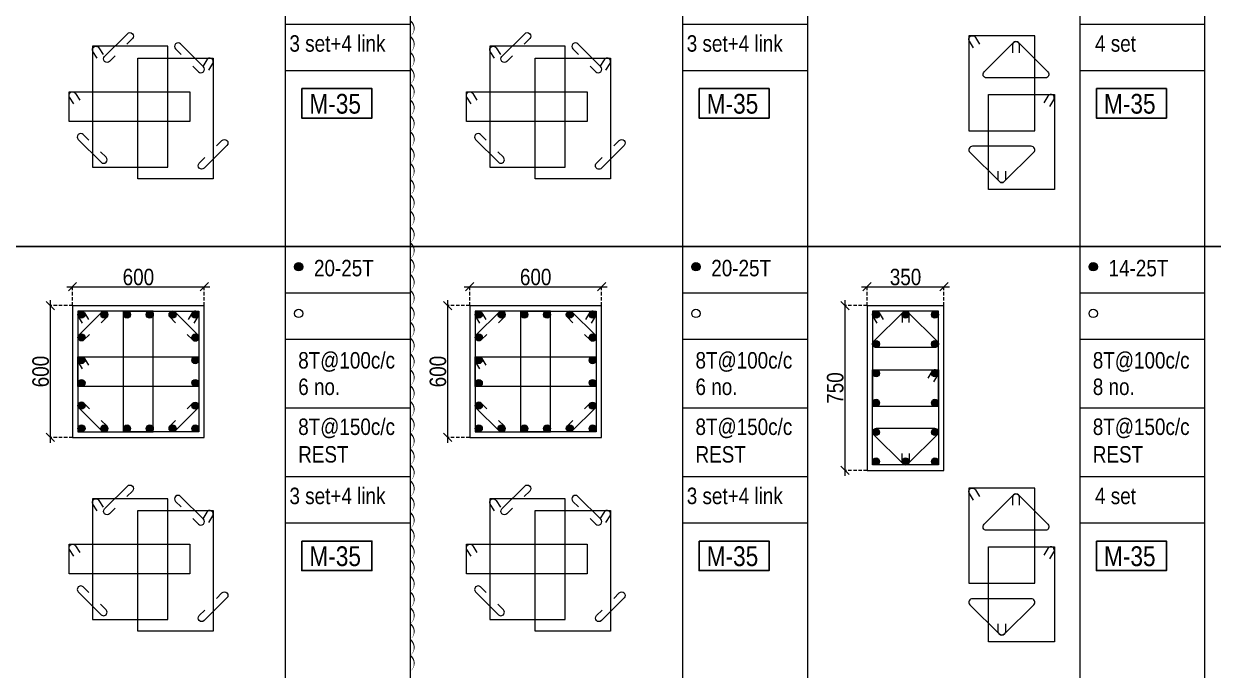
# Model space of a CAD drawing. Header units: millimetres. Extents: x 1112055 to 3390982, y -148532 to 766891.
# Drawn here: x 2265539 to 2287195, y 652260 to 664033 of the extents above; entities that cross this region are included whole.
import ezdxf
from ezdxf.enums import TextEntityAlignment as Align

# ---------------------------------------------------------------- set-up
doc = ezdxf.new("R2010")
doc.units = ezdxf.units.MM
doc.header["$PDMODE"] = 35
doc.header["$PDSIZE"] = -25
doc.linetypes.add('DASHED2', pattern=[0.375, 0.25, -0.125])
doc.linetypes.add('Hidden', pattern=[9.525, 6.35, -3.175])
for name, color, linetype, lineweight in [('B COL. SIZE DIM', 220, 'Continuous', 25), ('B COLSCH', 204, 'Continuous', 20), ('B COLUMN', 1, 'Hidden', 9), ('B P.C.C', 251, 'Continuous', 0), ('B STEEL', 34, 'Continuous', 15)]:
    doc.layers.add(name, color=color, linetype=linetype, lineweight=lineweight)
doc.layers.add('B TEXT', color=7, linetype='Continuous')
doc.styles.add('dim inside', font='romans.shx', dxfattribs={"width": 0.8, "height": 125})
doc.styles.add('SWINC', font='swissc.ttf')
doc.dimstyles.new('dim inside', dxfattribs={"dimtxt": 125, "dimasz": 100, "dimexe": 0, "dimexo": 0, "dimgap": 10, "dimtad": 0, "dimdec": 0, "dimzin": 0, "dimdsep": 46, "dimtxsty": 'dim inside', "dimblk": 'SMALL', "dimcen": 0.09, "dimadec": 0, "dimazin": 0, "dimtfac": 1, "dimtdec": 0, "dimtofl": 0, "dimtmove": 0, "dimatfit": 3, "dimfxl": 1, "dimtolj": 1, "dimtzin": 0, "dimarcsym": 2})

# ---------------------------------------------------------------- blocks, each defined once
blk = doc.blocks.new('_Oblique')
at = {"color": 0, "linetype": 'ByBlock', "lineweight": -2}
blk.add_line((-0.5, -0.5), (0.5, 0.5), dxfattribs=at)
blk = doc.blocks.new('*D3214')
at = {"layer": 'B COL. SIZE DIM', "color": 250, "lineweight": 9, "ltscale": 250, "transparency": 16777216}
blk.add_line((2273559, 659244), (2276159, 659244), dxfattribs=at)
at = {"layer": 'B COL. SIZE DIM', "color": 250, "linetype": 'DASHED2', "lineweight": 9, "ltscale": 250, "transparency": 16777216}
for p, q in [((2273659, 658899), (2273659, 659244)), ((2276059, 658899), (2276059, 659244))]:
    blk.add_line(p, q, dxfattribs=at)
at = {"layer": 'Defpoints', "color": 0, "transparency": 16777216}
for p in [(2276059, 659244), (2273659, 658899), (2276059, 658899)]:
    blk.add_point(p, dxfattribs=at)
at = {"layer": 'B COL. SIZE DIM', "color": 250, "lineweight": 9, "transparency": 16777216, "xscale": 150, "yscale": 150, "zscale": 150, "rotation": 180}
blk.add_blockref('_Oblique', (2273659, 659244), dxfattribs=at)
at = {"layer": 'B COL. SIZE DIM', "color": 250, "lineweight": 9, "transparency": 16777216, "xscale": 150, "yscale": 150, "zscale": 150}
blk.add_blockref('_Oblique', (2276059, 659244), dxfattribs=at)
at = {"layer": 'B COL. SIZE DIM', "color": 6, "transparency": 16777216, "insert": (2274859, 659419), "char_height": 300, "attachment_point": 5, "style": 'SWINC'}
blk.add_mtext('\\A1;600', dxfattribs=at)
blk = doc.blocks.new('*D3215')
at = {"layer": 'B COL. SIZE DIM', "color": 250, "lineweight": 9, "ltscale": 250, "transparency": 16777216}
blk.add_line((2273256, 658999), (2273256, 656399), dxfattribs=at)
at = {"layer": 'B COL. SIZE DIM', "color": 250, "linetype": 'DASHED2', "lineweight": 9, "ltscale": 250, "transparency": 16777216}
for p, q in [((2273659, 658899), (2273256, 658899)), ((2273659, 656499), (2273256, 656499))]:
    blk.add_line(p, q, dxfattribs=at)
at = {"layer": 'Defpoints', "color": 0, "transparency": 16777216}
for p in [(2273659, 658899), (2273256, 656499), (2273659, 656499)]:
    blk.add_point(p, dxfattribs=at)
at = {"layer": 'B COL. SIZE DIM', "color": 250, "lineweight": 9, "transparency": 16777216, "xscale": 150, "yscale": 150, "zscale": 150}
for p, rotation in [((2273256, 658899), 90), ((2273256, 656499), 270)]:
    blk.add_blockref('_Oblique', p, dxfattribs=dict(at, rotation=rotation))
at = {"layer": 'B COL. SIZE DIM', "color": 6, "transparency": 16777216, "insert": (2273081, 657699), "char_height": 300, "attachment_point": 5, "rotation": 90, "style": 'SWINC'}
blk.add_mtext('\\A1;600', dxfattribs=at)
blk = doc.blocks.new('*D3226')
at = {"layer": 'B COL. SIZE DIM', "color": 250, "lineweight": 9, "ltscale": 250, "transparency": 16777216}
blk.add_line((2280793, 659244), (2282393, 659244), dxfattribs=at)
at = {"layer": 'B COL. SIZE DIM', "color": 250, "linetype": 'DASHED2', "lineweight": 9, "ltscale": 250, "transparency": 16777216}
for p, q in [((2280893, 658899), (2280893, 659244)), ((2282293, 658899), (2282293, 659244))]:
    blk.add_line(p, q, dxfattribs=at)
at = {"layer": 'Defpoints', "color": 0, "transparency": 16777216}
for p in [(2282293, 659244), (2280893, 658899), (2282293, 658899)]:
    blk.add_point(p, dxfattribs=at)
at = {"layer": 'B COL. SIZE DIM', "color": 250, "lineweight": 9, "transparency": 16777216, "xscale": 150, "yscale": 150, "zscale": 150, "rotation": 180}
blk.add_blockref('_Oblique', (2280893, 659244), dxfattribs=at)
at = {"layer": 'B COL. SIZE DIM', "color": 250, "lineweight": 9, "transparency": 16777216, "xscale": 150, "yscale": 150, "zscale": 150}
blk.add_blockref('_Oblique', (2282293, 659244), dxfattribs=at)
at = {"layer": 'B COL. SIZE DIM', "color": 6, "transparency": 16777216, "insert": (2281593, 659419), "char_height": 300, "attachment_point": 5, "style": 'SWINC'}
blk.add_mtext('\\A1;350', dxfattribs=at)
blk = doc.blocks.new('*D3227')
at = {"layer": 'B COL. SIZE DIM', "color": 250, "lineweight": 9, "ltscale": 250, "transparency": 16777216}
blk.add_line((2280489, 658999), (2280489, 655799), dxfattribs=at)
at = {"layer": 'B COL. SIZE DIM', "color": 250, "linetype": 'DASHED2', "lineweight": 9, "ltscale": 250, "transparency": 16777216}
for p, q in [((2280893, 658899), (2280489, 658899)), ((2280893, 655899), (2280489, 655899))]:
    blk.add_line(p, q, dxfattribs=at)
at = {"layer": 'Defpoints', "color": 0, "transparency": 16777216}
for p in [(2280893, 658899), (2280489, 655899), (2280893, 655899)]:
    blk.add_point(p, dxfattribs=at)
at = {"layer": 'B COL. SIZE DIM', "color": 250, "lineweight": 9, "transparency": 16777216, "xscale": 150, "yscale": 150, "zscale": 150}
for p, rotation in [((2280489, 658899), 90), ((2280489, 655899), 270)]:
    blk.add_blockref('_Oblique', p, dxfattribs=dict(at, rotation=rotation))
at = {"layer": 'B COL. SIZE DIM', "color": 6, "transparency": 16777216, "insert": (2280314, 657399), "char_height": 300, "attachment_point": 5, "rotation": 90, "style": 'SWINC'}
blk.add_mtext('\\A1;750', dxfattribs=at)
blk = doc.blocks.new('*D3266')
at = {"layer": 'B COL. SIZE DIM', "color": 250, "lineweight": 9, "ltscale": 250, "transparency": 16777216}
blk.add_line((2266326, 659244), (2268926, 659244), dxfattribs=at)
at = {"layer": 'B COL. SIZE DIM', "color": 250, "linetype": 'DASHED2', "lineweight": 9, "ltscale": 250, "transparency": 16777216}
for p, q in [((2266426, 658899), (2266426, 659244)), ((2268826, 658899), (2268826, 659244))]:
    blk.add_line(p, q, dxfattribs=at)
at = {"layer": 'Defpoints', "color": 0, "transparency": 16777216}
for p in [(2268826, 659244), (2266426, 658899), (2268826, 658899)]:
    blk.add_point(p, dxfattribs=at)
at = {"layer": 'B COL. SIZE DIM', "color": 250, "lineweight": 9, "transparency": 16777216, "xscale": 150, "yscale": 150, "zscale": 150, "rotation": 180}
blk.add_blockref('_Oblique', (2266426, 659244), dxfattribs=at)
at = {"layer": 'B COL. SIZE DIM', "color": 250, "lineweight": 9, "transparency": 16777216, "xscale": 150, "yscale": 150, "zscale": 150}
blk.add_blockref('_Oblique', (2268826, 659244), dxfattribs=at)
at = {"layer": 'B COL. SIZE DIM', "color": 6, "transparency": 16777216, "insert": (2267626, 659419), "char_height": 300, "attachment_point": 5, "style": 'SWINC'}
blk.add_mtext('\\A1;600', dxfattribs=at)
blk = doc.blocks.new('*D3267')
at = {"layer": 'B COL. SIZE DIM', "color": 250, "lineweight": 9, "ltscale": 250, "transparency": 16777216}
blk.add_line((2266022, 658999), (2266022, 656399), dxfattribs=at)
at = {"layer": 'B COL. SIZE DIM', "color": 250, "linetype": 'DASHED2', "lineweight": 9, "ltscale": 250, "transparency": 16777216}
for p, q in [((2266426, 658899), (2266022, 658899)), ((2266426, 656499), (2266022, 656499))]:
    blk.add_line(p, q, dxfattribs=at)
at = {"layer": 'Defpoints', "color": 0, "transparency": 16777216}
for p in [(2266426, 658899), (2266022, 656499), (2266426, 656499)]:
    blk.add_point(p, dxfattribs=at)
at = {"layer": 'B COL. SIZE DIM', "color": 250, "lineweight": 9, "transparency": 16777216, "xscale": 150, "yscale": 150, "zscale": 150}
for p, rotation in [((2266022, 658899), 90), ((2266022, 656499), 270)]:
    blk.add_blockref('_Oblique', p, dxfattribs=dict(at, rotation=rotation))
at = {"layer": 'B COL. SIZE DIM', "color": 6, "transparency": 16777216, "insert": (2265847, 657699), "char_height": 300, "attachment_point": 5, "rotation": 90, "style": 'SWINC'}
blk.add_mtext('\\A1;600', dxfattribs=at)

msp = doc.modelspace()

# ---------------------------------------------------------------- hatches: boundary and pattern name
at = {"layer": 'B STEEL', "lineweight": 9, "ltscale": 0.5}
h = msp.add_hatch(color=34, dxfattribs=at)
edge = h.paths.add_edge_path()
edge.add_arc((2270544.3, 659608), 76.8, 0, 360)
h = msp.add_hatch(color=34, dxfattribs=at)
edge = h.paths.add_edge_path()
edge.add_arc((2277777.9, 659608), 76.8, 0, 360)
h = msp.add_hatch(color=34, dxfattribs=at)
edge = h.paths.add_edge_path()
edge.add_arc((2285011.4, 659608), 76.8, 0, 360)
h = msp.add_hatch(color=34, dxfattribs=at)
edge = h.paths.add_edge_path()
edge.add_arc((2266590, 658734.8), 64, 0, 360)
h = msp.add_hatch(color=34, dxfattribs=at)
edge = h.paths.add_edge_path()
edge.add_arc((2267004.4, 658734.8), 64, 180, 540, ccw=False)
at = {"layer": 'B STEEL'}
h = msp.add_hatch(color=34, dxfattribs=at)
edge = h.paths.add_edge_path()
edge.add_arc((2267418.8, 658734.8), 64, 0, 360)
h = msp.add_hatch(color=34, dxfattribs=at)
edge = h.paths.add_edge_path()
edge.add_arc((2267833.1, 658734.8), 64, 0, 360)
at = {"layer": 'B STEEL', "lineweight": 9, "ltscale": 0.5}
h = msp.add_hatch(color=34, dxfattribs=at)
edge = h.paths.add_edge_path()
edge.add_arc((2268247.5, 658734.8), 64, 180, 540, ccw=False)
h = msp.add_hatch(color=34, dxfattribs=at)
edge = h.paths.add_edge_path()
edge.add_arc((2268661.9, 658734.8), 64, 180, 540, ccw=False)
h = msp.add_hatch(color=34, dxfattribs=at)
edge = h.paths.add_edge_path()
edge.add_arc((2273823.5, 658734.8), 64, 0, 360)
h = msp.add_hatch(color=34, dxfattribs=at)
edge = h.paths.add_edge_path()
edge.add_arc((2274237.9, 658734.8), 64, 180, 540, ccw=False)
at = {"layer": 'B STEEL'}
h = msp.add_hatch(color=34, dxfattribs=at)
edge = h.paths.add_edge_path()
edge.add_arc((2274652.3, 658734.8), 64, 0, 360)
h = msp.add_hatch(color=34, dxfattribs=at)
edge = h.paths.add_edge_path()
edge.add_arc((2275066.7, 658734.8), 64, 0, 360)
at = {"layer": 'B STEEL', "lineweight": 9, "ltscale": 0.5}
h = msp.add_hatch(color=34, dxfattribs=at)
edge = h.paths.add_edge_path()
edge.add_arc((2275481.1, 658734.8), 64, 180, 540, ccw=False)
h = msp.add_hatch(color=34, dxfattribs=at)
edge = h.paths.add_edge_path()
edge.add_arc((2275895.5, 658734.8), 64, 180, 540, ccw=False)
h = msp.add_hatch(color=34, dxfattribs=at)
edge = h.paths.add_edge_path()
edge.add_arc((2281057.1, 658734.8), 64, 0, 360)
h = msp.add_hatch(color=34, dxfattribs=at)
edge = h.paths.add_edge_path()
edge.add_arc((2281593, 658734.8), 64, 180, 540, ccw=False)
h = msp.add_hatch(color=34, dxfattribs=at)
edge = h.paths.add_edge_path()
edge.add_arc((2282129, 658734.8), 64, 180, 540, ccw=False)
h = msp.add_hatch(color=34, dxfattribs=at)
edge = h.paths.add_edge_path()
edge.add_arc((2266590, 658320.4), 64, 0, 360)
h = msp.add_hatch(color=34, dxfattribs=at)
edge = h.paths.add_edge_path()
edge.add_arc((2268661.9, 658320.4), 64, 180, 540, ccw=False)
h = msp.add_hatch(color=34, dxfattribs=at)
edge = h.paths.add_edge_path()
edge.add_arc((2273823.5, 658320.4), 64, 0, 360)
h = msp.add_hatch(color=34, dxfattribs=at)
edge = h.paths.add_edge_path()
edge.add_arc((2275895.5, 658320.4), 64, 180, 540, ccw=False)
at = {"layer": 'B STEEL', "lineweight": 30}
h = msp.add_hatch(color=34, dxfattribs=at)
edge = h.paths.add_edge_path()
edge.add_arc((2281057.1, 658200.4), 64, 0, 360)
h = msp.add_hatch(color=34, dxfattribs=at)
edge = h.paths.add_edge_path()
edge.add_arc((2282129, 658200.4), 64, 0, 360)
at = {"layer": 'B STEEL'}
h = msp.add_hatch(color=34, dxfattribs=at)
edge = h.paths.add_edge_path()
edge.add_arc((2266590, 657906), 64, 0, 360)
h = msp.add_hatch(color=34, dxfattribs=at)
edge = h.paths.add_edge_path()
edge.add_arc((2268661.9, 657906), 64, 0, 360)
h = msp.add_hatch(color=34, dxfattribs=at)
edge = h.paths.add_edge_path()
edge.add_arc((2273823.5, 657906), 64, 0, 360)
h = msp.add_hatch(color=34, dxfattribs=at)
edge = h.paths.add_edge_path()
edge.add_arc((2275895.5, 657906), 64, 0, 360)
at = {"layer": 'B STEEL', "lineweight": 30}
h = msp.add_hatch(color=34, dxfattribs=at)
edge = h.paths.add_edge_path()
edge.add_arc((2281057.1, 657666), 64, 0, 360)
h = msp.add_hatch(color=34, dxfattribs=at)
edge = h.paths.add_edge_path()
edge.add_arc((2282129, 657666), 64, 0, 360)
at = {"layer": 'B STEEL'}
h = msp.add_hatch(color=34, dxfattribs=at)
edge = h.paths.add_edge_path()
edge.add_arc((2266590, 657491.6), 64, 0, 360)
h = msp.add_hatch(color=34, dxfattribs=at)
edge = h.paths.add_edge_path()
edge.add_arc((2268661.9, 657491.6), 64, 0, 360)
h = msp.add_hatch(color=34, dxfattribs=at)
edge = h.paths.add_edge_path()
edge.add_arc((2273823.5, 657491.6), 64, 0, 360)
h = msp.add_hatch(color=34, dxfattribs=at)
edge = h.paths.add_edge_path()
edge.add_arc((2275895.5, 657491.6), 64, 0, 360)
at = {"layer": 'B STEEL', "lineweight": 9, "ltscale": 0.5}
h = msp.add_hatch(color=34, dxfattribs=at)
edge = h.paths.add_edge_path()
edge.add_arc((2266590, 657077.2), 64, 0, 360)
h = msp.add_hatch(color=34, dxfattribs=at)
edge = h.paths.add_edge_path()
edge.add_arc((2268661.9, 657077.2), 64, 180, 540, ccw=False)
h = msp.add_hatch(color=34, dxfattribs=at)
edge = h.paths.add_edge_path()
edge.add_arc((2273823.5, 657077.2), 64, 0, 360)
h = msp.add_hatch(color=34, dxfattribs=at)
edge = h.paths.add_edge_path()
edge.add_arc((2275895.5, 657077.2), 64, 180, 540, ccw=False)
at = {"layer": 'B STEEL', "lineweight": 30}
h = msp.add_hatch(color=34, dxfattribs=at)
edge = h.paths.add_edge_path()
edge.add_arc((2281057.1, 657131.6), 64, 0, 360)
h = msp.add_hatch(color=34, dxfattribs=at)
edge = h.paths.add_edge_path()
edge.add_arc((2282129, 657131.6), 64, 0, 360)
at = {"layer": 'B STEEL', "lineweight": 9, "ltscale": 0.5}
h = msp.add_hatch(color=34, dxfattribs=at)
edge = h.paths.add_edge_path()
edge.add_arc((2266590, 656662.8), 64, 0, 360, ccw=False)
h = msp.add_hatch(color=34, dxfattribs=at)
edge = h.paths.add_edge_path()
edge.add_arc((2267004.4, 656662.8), 64, -180, 180)
at = {"layer": 'B STEEL'}
h = msp.add_hatch(color=34, dxfattribs=at)
edge = h.paths.add_edge_path()
edge.add_arc((2267418.8, 656662.8), 64, 0, 360)
h = msp.add_hatch(color=34, dxfattribs=at)
edge = h.paths.add_edge_path()
edge.add_arc((2267833.1, 656662.8), 64, 0, 360)
at = {"layer": 'B STEEL', "lineweight": 9, "ltscale": 0.5}
h = msp.add_hatch(color=34, dxfattribs=at)
edge = h.paths.add_edge_path()
edge.add_arc((2268247.5, 656662.8), 64, -180, 180)
h = msp.add_hatch(color=34, dxfattribs=at)
edge = h.paths.add_edge_path()
edge.add_arc((2268661.9, 656662.8), 64, -180, 180)
h = msp.add_hatch(color=34, dxfattribs=at)
edge = h.paths.add_edge_path()
edge.add_arc((2273823.5, 656662.8), 64, 0, 360, ccw=False)
h = msp.add_hatch(color=34, dxfattribs=at)
edge = h.paths.add_edge_path()
edge.add_arc((2274237.9, 656662.8), 64, -180, 180)
at = {"layer": 'B STEEL'}
h = msp.add_hatch(color=34, dxfattribs=at)
edge = h.paths.add_edge_path()
edge.add_arc((2274652.3, 656662.8), 64, 0, 360)
h = msp.add_hatch(color=34, dxfattribs=at)
edge = h.paths.add_edge_path()
edge.add_arc((2275066.7, 656662.8), 64, 0, 360)
at = {"layer": 'B STEEL', "lineweight": 9, "ltscale": 0.5}
h = msp.add_hatch(color=34, dxfattribs=at)
edge = h.paths.add_edge_path()
edge.add_arc((2275481.1, 656662.8), 64, -180, 180)
h = msp.add_hatch(color=34, dxfattribs=at)
edge = h.paths.add_edge_path()
edge.add_arc((2275895.5, 656662.8), 64, -180, 180)
at = {"layer": 'B STEEL', "lineweight": 30}
h = msp.add_hatch(color=34, dxfattribs=at)
edge = h.paths.add_edge_path()
edge.add_arc((2281057.1, 656597.2), 64, 0, 360)
h = msp.add_hatch(color=34, dxfattribs=at)
edge = h.paths.add_edge_path()
edge.add_arc((2282129, 656597.2), 64, 0, 360)
at = {"layer": 'B STEEL', "lineweight": 9, "ltscale": 0.5}
h = msp.add_hatch(color=34, dxfattribs=at)
edge = h.paths.add_edge_path()
edge.add_arc((2281057.1, 656062.8), 64, 0, 360, ccw=False)
h = msp.add_hatch(color=34, dxfattribs=at)
edge = h.paths.add_edge_path()
edge.add_arc((2281593, 656062.8), 64, -180, 180)
h = msp.add_hatch(color=34, dxfattribs=at)
edge = h.paths.add_edge_path()
edge.add_arc((2282129, 656062.8), 64, -180, 180)

# ---------------------------------------------------------------- linework, layer by layer
msp.add_line((2203002.6, 659976.3), (2389841.5, 659976.3))
at = {"layer": 'B COLSCH', "color": 250, "lineweight": 0}
for p, q in [((2270298, 676456), (2270298, 627016.9)), ((2272572.4, 676456), (2272572.4, 618141.8)), ((2277531.6, 676456), (2277531.6, 627016.9)), ((2279806, 676456), (2279806, 618141.8)), ((2284765.1, 676456), (2284765.1, 627016.9)), ((2287039.5, 676456), (2287039.5, 618141.8)), ((2270298, 664026.6), (2272572.4, 664026.6)), ((2277531.6, 664026.6), (2279806, 664026.6)), ((2284765.1, 664026.6), (2287039.5, 664026.6)), ((2270298, 663181.6), (2272572.4, 663181.6)), ((2277531.6, 663181.6), (2279806, 663181.6)), ((2284765.1, 663181.6), (2287039.5, 663181.6)), ((2203002.6, 659976.3), (2375997.6, 659976.3)), ((2270298, 659131.3), (2272572.4, 659131.3)), ((2277531.6, 659131.3), (2279806, 659131.3)), ((2284765.1, 659131.3), (2287039.5, 659131.3)), ((2270298, 658286.3), (2272572.4, 658286.3)), ((2277531.6, 658286.3), (2279806, 658286.3)), ((2284765.1, 658286.3), (2287039.5, 658286.3)), ((2270298, 657036.5), (2272572.4, 657036.5)), ((2277531.6, 657036.5), (2279806, 657036.5)), ((2284765.1, 657036.5), (2287039.5, 657036.5)), ((2270298, 655786.7), (2272572.4, 655786.7)), ((2277531.6, 655786.7), (2279806, 655786.7)), ((2284765.1, 655786.7), (2287039.5, 655786.7)), ((2270298, 654941.7), (2272572.4, 654941.7)), ((2277531.6, 654941.7), (2279806, 654941.7)), ((2284765.1, 654941.7), (2287039.5, 654941.7))]:
    msp.add_line(p, q, dxfattribs=at)
at = {"layer": 'B COLUMN', "color": 1, "linetype": 'ByBlock', "lineweight": 20}
for points in [[(2266425.9, 656498.8), (2268825.9, 656498.8), (2268825.9, 658898.8), (2266425.9, 658898.8)], [(2273659.5, 656498.8), (2276059.5, 656498.8), (2276059.5, 658898.8), (2273659.5, 658898.8)], [(2280893, 655898.8), (2282293, 655898.8), (2282293, 658898.8), (2280893, 658898.8)]]:
    msp.add_lwpolyline(points, close=True, dxfattribs=at)
at = {"layer": 'B P.C.C', "color": 3, "lineweight": 0}
msp.add_lwpolyline([(2272572.4, 652239.5, 0, 28.9, 0.5205671), (2272572.4, 652528.5, 0, 28.9, 0.5205671), (2272572.4, 652817.6, 0, 28.9, 0.5205671), (2272572.4, 653106.6, 0, 28.9, 0.5205671), (2272572.4, 653395.6, 0, 28.9, 0.5205671), (2272572.4, 653684.6, 0, 28.9, 0.5205671), (2272572.4, 653973.7, 0, 28.9, 0.5205671), (2272572.4, 654262.7, 0, 28.9, 0.5205671), (2272572.4, 654551.7, 0, 28.9, 0.5205671), (2272572.4, 654840.8, 0, 28.9, 0.5205671), (2272572.4, 655129.8, 0, 28.9, 0.5205671), (2272572.4, 655418.8, 0, 28.9, 0.5205671), (2272572.4, 655707.9, 0, 28.9, 0.5205671), (2272572.4, 655996.9, 0, 28.9, 0.5205671), (2272572.4, 656285.9, 0, 28.9, 0.5205671), (2272572.4, 656574.9, 0, 28.9, 0.5205671), (2272572.4, 656864, 0, 28.9, 0.5205671), (2272572.4, 657153, 0, 28.9, 0.5205671), (2272572.4, 657442, 0, 28.9, 0.5205671), (2272572.4, 657731.1, 0, 28.9, 0.5205671), (2272572.4, 658020.1, 0, 28.9, 0.5205671), (2272572.4, 658309.1, 0, 28.9, 0.5205671), (2272572.4, 658598.2, 0, 28.9, 0.5205671), (2272572.4, 658887.2, 0, 28.9, 0.5205671), (2272572.4, 659176.2, 0, 28.9, 0.5205671), (2272572.4, 659465.2, 0, 28.9, 0.5205671), (2272572.4, 659754.3, 0, 28.9, 0.5205671), (2272572.4, 660043.3, 0, 28.9, 0.5205671), (2272572.4, 660332.3, 0, 28.9, 0.5205671), (2272572.4, 660621.4, 0, 28.9, 0.5205671), (2272572.4, 660910.4, 0, 28.9, 0.5205671), (2272572.4, 661199.4, 0, 28.9, 0.5205671), (2272572.4, 661488.5, 0, 28.9, 0.5205671), (2272572.4, 661777.5, 0, 28.9, 0.5205671), (2272572.4, 662066.5, 0, 28.9, 0.5205671), (2272572.4, 662355.5, 0, 28.9, 0.5205671), (2272572.4, 662644.6, 0, 28.9, 0.5205671), (2272572.4, 662933.6, 0, 28.9, 0.5205671), (2272572.4, 663222.6, 0, 28.9, 0.5205671), (2272572.4, 663511.7, 0, 28.9, 0.5205671), (2272572.4, 663800.7, 0, 28.9, 0.5205671), (2272572.4, 664089.7, 0, 28.9, 0.5205671)], format="xyseb", dxfattribs=at)
at = {"layer": 'B STEEL', "color": 34, "lineweight": 9, "ltscale": 0.5}
for points in [[(2267203, 663448.5), (2267102.2, 663347.6, -1), (2267011.6, 663438.2), (2267426, 663852.5, -1), (2267516.6, 663762), (2267415.7, 663661.1)], [(2274436.6, 663448.5), (2274335.7, 663347.6, -1), (2274245.2, 663438.2), (2274659.6, 663852.5, -1), (2274750.1, 663762), (2274649.2, 663661.1)], [(2282830.9, 663596.9), (2282756.1, 663718.4, -1), (2282865.2, 663785.5), (2282940, 663664)], [(2266874.2, 663404), (2266799.4, 663525.5, -1), (2266908.5, 663592.6), (2266983.3, 663471.1)], [(2268617.7, 663261), (2268718.5, 663160.1, 1), (2268809.1, 663250.6), (2268394.7, 663665, 1), (2268304.1, 663574.5), (2268405, 663473.6)], [(2274107.8, 663404), (2274033, 663525.5, -1), (2274142, 663592.6), (2274216.8, 663471.1)], [(2275851.2, 663261), (2275952.1, 663160.1, 1), (2276042.6, 663250.6), (2275628.2, 663665, 1), (2275537.7, 663574.5), (2275638.5, 663473.6)], [(2283668.1, 663502.8), (2283668.1, 663645.5, 1), (2283540.1, 663645.5), (2283540.1, 663502.8)], [(2268905.7, 663189.4), (2268980.4, 663310.9, 1), (2268871.4, 663378), (2268796.6, 663256.5)], [(2276139.2, 663189.4), (2276214, 663310.9, 1), (2276104.9, 663378), (2276030.2, 663256.5)], [(2266448.3, 662575.2), (2266373.5, 662696.7, -1), (2266482.6, 662763.8), (2266557.3, 662642.3)], [(2273681.8, 662575.2), (2273607.1, 662696.7, -1), (2273716.1, 662763.8), (2273790.9, 662642.3)], [(2284218.4, 662528.1), (2284293.1, 662649.6, 1), (2284184.1, 662716.7), (2284109.3, 662595.3)], [(2266723.9, 661914.8), (2266623, 662015.7, 1), (2266532.5, 661925.2), (2266946.9, 661510.8, 1), (2267037.4, 661601.3), (2266936.6, 661702.2)], [(2273957.5, 661914.8), (2273856.6, 662015.7, 1), (2273766.1, 661925.2), (2274180.4, 661510.8, 1), (2274271, 661601.3), (2274170.1, 661702.2)], [(2269046.2, 661806.9), (2269147.1, 661907.8, -1), (2269237.6, 661817.2), (2268823.2, 661402.9, -1), (2268732.7, 661493.4), (2268833.5, 661594.3)], [(2276279.7, 661806.9), (2276380.6, 661907.8, -1), (2276471.2, 661817.2), (2276056.8, 661402.9, -1), (2275966.2, 661493.4), (2276067.1, 661594.3)], [(2283410.7, 661346.3), (2283410.7, 661203.7, -1), (2283282.6, 661203.7), (2283282.6, 661346.3)], [(2266610.2, 658579.7), (2266535.4, 658701.2, -1), (2266644.5, 658768.3), (2266719.3, 658646.8)], [(2266736.1, 658376), (2266635.2, 658275.1, -1), (2266544.7, 658365.6), (2266959.1, 658780, -1), (2267049.6, 658689.5), (2266948.8, 658588.6)], [(2268515.8, 658376), (2268616.7, 658275.1, 1), (2268707.2, 658365.6), (2268292.8, 658780, 1), (2268202.3, 658689.5), (2268303.1, 658588.6)], [(2268641.7, 658579.7), (2268716.4, 658701.2, 1), (2268607.4, 658768.3), (2268532.6, 658646.8)], [(2273843.8, 658579.7), (2273769, 658701.2, -1), (2273878, 658768.3), (2273952.8, 658646.8)], [(2273969.6, 658376), (2273868.8, 658275.1, -1), (2273778.2, 658365.6), (2274192.6, 658780, -1), (2274283.2, 658689.5), (2274182.3, 658588.6)], [(2275749.3, 658376), (2275850.2, 658275.1, 1), (2275940.7, 658365.6), (2275526.4, 658780, 1), (2275435.8, 658689.5), (2275536.7, 658588.6)], [(2275875.2, 658579.7), (2275950, 658701.2, 1), (2275841, 658768.3), (2275766.2, 658646.8)], [(2281077.3, 658579.7), (2281002.5, 658701.2, -1), (2281111.6, 658768.3), (2281186.3, 658646.8)], [(2281657.1, 658592.1), (2281657.1, 658734.8, 1), (2281529, 658734.8), (2281529, 658592.1)], [(2266610.2, 657750.9), (2266535.4, 657872.4, -1), (2266644.5, 657939.5), (2266719.3, 657818.1)], [(2273843.8, 657750.9), (2273769, 657872.4, -1), (2273878, 657939.5), (2273952.8, 657818.1)], [(2282108.8, 657510.9), (2282183.5, 657632.4, 1), (2282074.5, 657699.5), (2281999.7, 657578.1)], [(2266736.1, 657021.6), (2266635.2, 657122.5, 1), (2266544.7, 657031.9), (2266959.1, 656617.5, 1), (2267049.6, 656708.1), (2266948.8, 656808.9)], [(2268515.8, 657021.6), (2268616.7, 657122.5, -1), (2268707.2, 657031.9), (2268292.8, 656617.5, -1), (2268202.3, 656708.1), (2268303.1, 656808.9)], [(2273969.6, 657021.6), (2273868.8, 657122.5, 1), (2273778.2, 657031.9), (2274192.6, 656617.5, 1), (2274283.2, 656708.1), (2274182.3, 656808.9)], [(2275749.3, 657021.6), (2275850.2, 657122.5, -1), (2275940.7, 657031.9), (2275526.4, 656617.5, -1), (2275435.8, 656708.1), (2275536.7, 656808.9)], [(2281657.1, 656205.5), (2281657.1, 656062.8, -1), (2281529, 656062.8), (2281529, 656205.5)], [(2281657.1, 656205.5), (2281657.1, 656062.8, -1), (2281529, 656062.8), (2281529, 656205.5)], [(2267203, 655208.6), (2267102.2, 655107.8, -1), (2267011.6, 655198.3), (2267426, 655612.7, -1), (2267516.6, 655522.2), (2267415.7, 655421.3)], [(2274436.6, 655208.6), (2274335.7, 655107.8, -1), (2274245.2, 655198.3), (2274659.6, 655612.7, -1), (2274750.1, 655522.2), (2274649.2, 655421.3)], [(2282830.9, 655357.1), (2282756.1, 655478.6, -1), (2282865.2, 655545.7), (2282940, 655424.2)], [(2266874.2, 655164.1), (2266799.4, 655285.6, -1), (2266908.5, 655352.7), (2266983.3, 655231.3)], [(2268617.7, 655021.1), (2268718.5, 654920.3, 1), (2268809.1, 655010.8), (2268394.7, 655425.2, 1), (2268304.1, 655334.6), (2268405, 655233.8)], [(2274107.8, 655164.1), (2274033, 655285.6, -1), (2274142, 655352.7), (2274216.8, 655231.3)], [(2275851.2, 655021.1), (2275952.1, 654920.3, 1), (2276042.6, 655010.8), (2275628.2, 655425.2, 1), (2275537.7, 655334.6), (2275638.5, 655233.8)], [(2283668.1, 655263), (2283668.1, 655405.6, 1), (2283540.1, 655405.6), (2283540.1, 655263)], [(2268905.7, 654949.6), (2268980.4, 655071, 1), (2268871.4, 655138.2), (2268796.6, 655016.7)], [(2276139.2, 654949.6), (2276214, 655071, 1), (2276104.9, 655138.2), (2276030.2, 655016.7)], [(2266448.3, 654335.4), (2266373.5, 654456.8, -1), (2266482.6, 654524), (2266557.3, 654402.5)], [(2273681.8, 654335.4), (2273607.1, 654456.8, -1), (2273716.1, 654524), (2273790.9, 654402.5)], [(2284218.4, 654288.3), (2284293.1, 654409.8, 1), (2284184.1, 654476.9), (2284109.3, 654355.4)], [(2266723.9, 653675), (2266623, 653775.9, 1), (2266532.5, 653685.3), (2266946.9, 653270.9, 1), (2267037.4, 653361.5), (2266936.6, 653462.3)], [(2273957.5, 653675), (2273856.6, 653775.9, 1), (2273766.1, 653685.3), (2274180.4, 653270.9, 1), (2274271, 653361.5), (2274170.1, 653462.3)], [(2269046.2, 653567.1), (2269147.1, 653667.9, -1), (2269237.6, 653577.4), (2268823.2, 653163, -1), (2268732.7, 653253.6), (2268833.5, 653354.4)], [(2276279.7, 653567.1), (2276380.6, 653667.9, -1), (2276471.2, 653577.4), (2276056.8, 653163, -1), (2275966.2, 653253.6), (2276067.1, 653354.4)], [(2283410.7, 653106.5), (2283410.7, 652963.8, -1), (2283282.6, 652963.8), (2283282.6, 653106.5)]]:
    msp.add_lwpolyline(points, format="xyb", dxfattribs=at)
for points in [[(2282746.6, 662084.8), (2283946.6, 662084.8), (2283946.6, 663816), (2282746.6, 663816)], [(2266789.9, 661423), (2268161.2, 661423), (2268161.2, 663623), (2266789.9, 663623)], [(2274023.5, 661423), (2275394.7, 661423), (2275394.7, 663623), (2274023.5, 663623)], [(2268989.9, 661208.5), (2267618.7, 661208.5), (2267618.7, 663408.5), (2268989.9, 663408.5)], [(2276223.5, 661208.5), (2274852.3, 661208.5), (2274852.3, 663408.5), (2276223.5, 663408.5)], [(2266364, 662794.3), (2268564, 662794.3), (2268564, 662251.8), (2266364, 662251.8)], [(2273597.6, 662794.3), (2275797.6, 662794.3), (2275797.6, 662251.8), (2273597.6, 662251.8)], [(2283102.6, 662747.2), (2284302.6, 662747.2), (2284302.6, 661016), (2283102.6, 661016)], [(2266525.9, 656598.8), (2267897.2, 656598.8), (2267897.2, 658798.8), (2266525.9, 658798.8)], [(2268725.9, 656598.8), (2267354.7, 656598.8), (2267354.7, 658798.8), (2268725.9, 658798.8)], [(2273759.5, 656598.8), (2275130.7, 656598.8), (2275130.7, 658798.8), (2273759.5, 658798.8)], [(2275959.5, 656598.8), (2274588.3, 656598.8), (2274588.3, 658798.8), (2275959.5, 658798.8)], [(2280993, 657067.6), (2282193, 657067.6), (2282193, 658798.8), (2280993, 658798.8)], [(2266525.9, 657970), (2268725.9, 657970), (2268725.9, 657427.6), (2266525.9, 657427.6)], [(2273759.5, 657970), (2275959.5, 657970), (2275959.5, 657427.6), (2273759.5, 657427.6)], [(2280993, 657730), (2282193, 657730), (2282193, 655998.8), (2280993, 655998.8)], [(2282746.6, 653844.9), (2283946.6, 653844.9), (2283946.6, 655576.1), (2282746.6, 655576.1)], [(2266789.9, 653183.2), (2268161.2, 653183.2), (2268161.2, 655383.2), (2266789.9, 655383.2)], [(2274023.5, 653183.2), (2275394.7, 653183.2), (2275394.7, 655383.2), (2274023.5, 655383.2)], [(2268989.9, 652968.6), (2267618.7, 652968.6), (2267618.7, 655168.6), (2268989.9, 655168.6)], [(2276223.5, 652968.6), (2274852.3, 652968.6), (2274852.3, 655168.6), (2276223.5, 655168.6)], [(2266364, 654554.4), (2268564, 654554.4), (2268564, 654012), (2266364, 654012)], [(2273597.6, 654554.4), (2275797.6, 654554.4), (2275797.6, 654012), (2273597.6, 654012)], [(2283102.6, 654507.4), (2284302.6, 654507.4), (2284302.6, 652776.1), (2283102.6, 652776.1)]]:
    msp.add_lwpolyline(points, close=True, dxfattribs=at)
for points in [[(2283649.3, 663690.8), (2284185.3, 663156.4, -0.6687154), (2284140.1, 663047.1), (2283068.1, 663047.1, -0.6687154), (2283022.9, 663156.4), (2283558.9, 663690.8, -0.4133445)], [(2283391.9, 661158.3), (2283927.8, 661692.7, 0.6687154), (2283882.6, 661802.1), (2282810.7, 661802.1, 0.6687154), (2282765.5, 661692.7), (2283301.4, 661158.3, 0.4133445)], [(2281638.2, 658780.1), (2282174.2, 658245.7, -0.6687154), (2282129, 658136.4), (2281057.1, 658136.4, -0.6687154), (2281011.9, 658245.7), (2281547.8, 658780.1, -0.4133445)], [(2281638.2, 656017.5), (2282174.2, 656551.9, 0.6687154), (2282129, 656661.2), (2281057.1, 656661.2, 0.6687154), (2281011.9, 656551.9), (2281547.8, 656017.5, 0.4133445)], [(2283649.3, 655451), (2284185.3, 654916.6, -0.6687154), (2284140.1, 654807.2), (2283068.1, 654807.2, -0.6687154), (2283022.9, 654916.6), (2283558.9, 655451, -0.4133445)], [(2283391.9, 652918.5), (2283927.8, 653452.9, 0.6687154), (2283882.6, 653562.3), (2282810.7, 653562.3, 0.6687154), (2282765.5, 653452.9), (2283301.4, 652918.5, 0.4133445)]]:
    msp.add_lwpolyline(points, format="xyb", close=True, dxfattribs=at)
for centre, radius in [((2270544.3, 659608), 76.8), ((2277777.9, 659608), 76.8), ((2285011.4, 659608), 76.8), ((2266590, 658734.8), 64), ((2267004.4, 658734.8), 64), ((2267418.8, 658734.8), 64), ((2267833.1, 658734.8), 64), ((2268247.5, 658734.8), 64), ((2268661.9, 658734.8), 64), ((2270544.3, 658757.7), 76.8), ((2273823.5, 658734.8), 64), ((2274237.9, 658734.8), 64), ((2274652.3, 658734.8), 64), ((2275066.7, 658734.8), 64), ((2275481.1, 658734.8), 64), ((2275895.5, 658734.8), 64), ((2277777.9, 658757.7), 76.8), ((2281057.1, 658734.8), 64), ((2281593, 658734.8), 64), ((2282129, 658734.8), 64), ((2285011.4, 658757.7), 76.8), ((2266590, 658320.4), 64), ((2268661.9, 658320.4), 64), ((2273823.5, 658320.4), 64), ((2275895.5, 658320.4), 64), ((2281057.1, 658200.4), 64), ((2282129, 658200.4), 64), ((2266590, 657906), 64), ((2268661.9, 657906), 64), ((2273823.5, 657906), 64), ((2275895.5, 657906), 64), ((2281057.1, 657666), 64), ((2282129, 657666), 64), ((2266590, 657491.6), 64), ((2268661.9, 657491.6), 64), ((2273823.5, 657491.6), 64), ((2275895.5, 657491.6), 64), ((2266590, 657077.2), 64), ((2268661.9, 657077.2), 64), ((2273823.5, 657077.2), 64), ((2275895.5, 657077.2), 64), ((2281057.1, 657131.6), 64), ((2282129, 657131.6), 64), ((2266590, 656662.8), 64), ((2267004.4, 656662.8), 64), ((2267418.8, 656662.8), 64), ((2267833.1, 656662.8), 64), ((2268247.5, 656662.8), 64), ((2268661.9, 656662.8), 64), ((2273823.5, 656662.8), 64), ((2274237.9, 656662.8), 64), ((2274652.3, 656662.8), 64), ((2275066.7, 656662.8), 64), ((2275481.1, 656662.8), 64), ((2275895.5, 656662.8), 64), ((2281057.1, 656597.2), 64), ((2282129, 656597.2), 64), ((2281057.1, 656062.8), 64), ((2281593, 656062.8), 64), ((2282129, 656062.8), 64)]:
    msp.add_circle(centre, radius, dxfattribs=at)
at = {"layer": 'B TEXT', "color": 1}
for points in [[(2270601.7, 662852.5), (2271876.3, 662852.5), (2271876.3, 662314.6), (2270601.7, 662314.6)], [(2277835.2, 662852.5), (2279109.8, 662852.5), (2279109.8, 662314.6), (2277835.2, 662314.6)], [(2285068.8, 662852.5), (2286343.4, 662852.5), (2286343.4, 662314.6), (2285068.8, 662314.6)], [(2270601.7, 654612.7), (2271876.3, 654612.7), (2271876.3, 654074.7), (2270601.7, 654074.7)], [(2277835.2, 654612.7), (2279109.8, 654612.7), (2279109.8, 654074.7), (2277835.2, 654074.7)], [(2285068.8, 654612.7), (2286343.4, 654612.7), (2286343.4, 654074.7), (2285068.8, 654074.7)]]:
    msp.add_lwpolyline(points, close=True, dxfattribs=at)

# ---------------------------------------------------------------- texts
at = {"layer": 'B TEXT', "style": 'SWINC'}
for s, p in [('3 set+4 link', (2270376.2, 663524.1)), ('3 set+4 link', (2277609.8, 663524.1)), ('4 set', (2285043.5, 663524.1)), ('20-25T', (2270822.8, 659433.4)), ('20-25T', (2278056.4, 659433.4)), ('14-25T', (2285289.9, 659433.4)), ('8T@100c/c', (2270535.9, 657753.6)), ('8T@100c/c', (2277769.4, 657753.6)), ('8T@100c/c', (2285003, 657753.6)), ('6 no.', (2270535.9, 657271.8)), ('6 no.', (2277769.4, 657271.8)), ('8 no.', (2285003, 657271.8)), ('8T@150c/c', (2270535.9, 656543.7)), ('8T@150c/c', (2277769.4, 656543.7)), ('8T@150c/c', (2285003, 656543.7)), ('REST', (2270535.9, 656041.3)), ('REST', (2277769.4, 656041.3)), ('REST', (2285003, 656041.3)), ('3 set+4 link', (2270376.2, 655284.2)), ('3 set+4 link', (2277609.8, 655284.2)), ('4 set', (2285043.5, 655284.2))]:
    msp.add_text(s, height=300, dxfattribs=at).set_placement(p)
at = {"layer": 'B TEXT', "color": 1, "style": 'SWINC'}
for p in [(2270739.1, 662288), (2277972.6, 662288), (2285206.1, 662288), (2270739.1, 654048.2), (2277972.6, 654048.2), (2285206.1, 654048.2)]:
    msp.add_text('M-35', height=360, dxfattribs=at).set_placement(p, align=Align.BOTTOM_LEFT)

# ---------------------------------------------------------------- dimensions: what is measured, and where the dimension line sits
at = {"layer": 'B COL. SIZE DIM', "color": 250, "ltscale": 250}
for base, p1, p2, picture, middle in [((2268825.9, 659243.7), (2266425.9, 658898.8), (2268825.9, 658898.8), '*D3266', (2267625.9, 659418.7)), ((2276059.5, 659243.7), (2273659.5, 658898.8), (2276059.5, 658898.8), '*D3214', (2274859.5, 659418.7)), ((2282293, 659243.7), (2280893, 658898.8), (2282293, 658898.8), '*D3226', (2281593, 659418.7))]:
    dim = msp.add_linear_dim(base=base, p1=p1, p2=p2, dimstyle='dim inside', override={"dimtxt": 300, "dimasz": 150, "dimgap": 25, "dimtad": 3, "dimlfac": 0.25, "dimtxsty": 'SWINC', "dimblk1": 'Oblique', "dimblk2": 'Oblique', "dimsah": 1, "dimdle": 100, "dimclrd": 250, "dimclre": 250, "dimclrt": 6, "dimfxl": 1000, "dimlwd": 9, "dimlwe": 9}, dxfattribs=at)
    dim.commit()
    dim.dimension.update_dxf_attribs({"geometry": picture, "text_midpoint": middle})
for base, p1, p2, picture, middle in [((2266022.1, 656498.8), (2266425.9, 658898.8), (2266425.9, 656498.8), '*D3267', (2265847.1, 657698.8)), ((2273255.6, 656498.8), (2273659.5, 658898.8), (2273659.5, 656498.8), '*D3215', (2273080.6, 657698.8)), ((2280489.2, 655898.8), (2280893, 658898.8), (2280893, 655898.8), '*D3227', (2280314.2, 657398.8))]:
    dim = msp.add_linear_dim(base=base, p1=p1, p2=p2, angle=90, dimstyle='dim inside', override={"dimtxt": 300, "dimasz": 150, "dimgap": 25, "dimtad": 3, "dimlfac": 0.25, "dimtxsty": 'SWINC', "dimblk1": 'Oblique', "dimblk2": 'Oblique', "dimsah": 1, "dimdle": 100, "dimclrd": 250, "dimclre": 250, "dimclrt": 6, "dimfxl": 1000, "dimlwd": 9, "dimlwe": 9}, dxfattribs=at)
    dim.commit()
    dim.dimension.update_dxf_attribs({"geometry": picture, "text_midpoint": middle})

doc.saveas('drawing.dxf')
